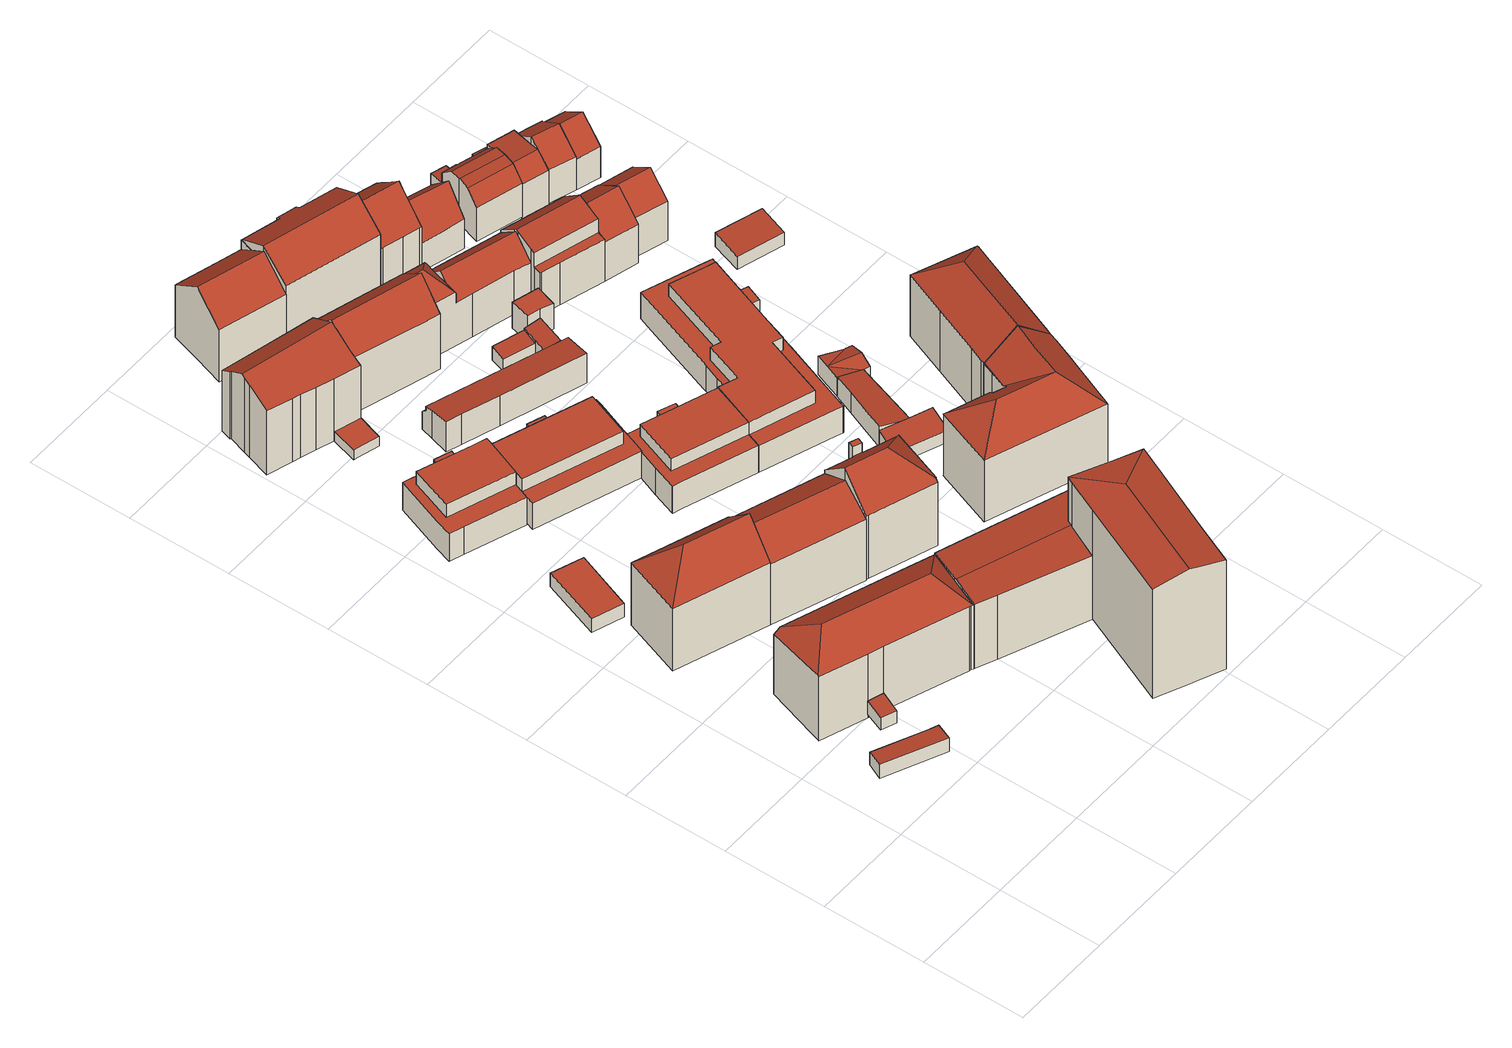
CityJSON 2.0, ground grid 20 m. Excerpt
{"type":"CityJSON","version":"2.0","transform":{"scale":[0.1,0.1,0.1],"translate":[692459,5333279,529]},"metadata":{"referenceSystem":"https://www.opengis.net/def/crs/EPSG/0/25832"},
"CityObjects":{
"building1":{"type":"Building","attributes":{"Gemeindeschluessel":"09162000","HoeheDach":"534.234","HoeheGrund":"531.040","Methode":"1000","NiedrigsteTraufeDesGebaeudes":"533.894","Geometrietyp2DReferenz":"3000","function":"51009_1610","roofType":"1000","measuredHeight":3.19},"geometry":[{"type":"MultiSurface","lod":"2","boundaries":[[[0,1,2,3,4,5]],[[6,3,2,7,8,9]],[[0,5,10,11]],[[11,10,9,8]],[[5,4,3,6,9,10]],[[1,0,11,8,7,2]]],"semantics":{"surfaces":[{"type":"WallSurface"},{"type":"RoofSurface"},{"type":"GroundSurface"}],"values":[0,0,0,0,1,2]}}]},
"building2":{"type":"Building","attributes":{"Gemeindeschluessel":"09162000","HoeheDach":"534.180","HoeheGrund":"531.046","Methode":"1000","NiedrigsteTraufeDesGebaeudes":"533.794","Geometrietyp2DReferenz":"3000","function":"51009_1610","roofType":"1000","measuredHeight":3.13},"geometry":[{"type":"MultiSurface","lod":"2","boundaries":[[[12,13,14,15]],[[16,17,13,12]],[[15,14,18,19]],[[17,18,14,13]],[[19,18,17,16]],[[12,15,19,16]]],"semantics":{"surfaces":[{"type":"WallSurface"},{"type":"RoofSurface"},{"type":"GroundSurface"}],"values":[0,0,0,1,0,2]}}]},
"building3":{"type":"Building","attributes":{"Gemeindeschluessel":"09162000","HoeheDach":"533.229","HoeheGrund":"530.120","Methode":"1000","NiedrigsteTraufeDesGebaeudes":"533.229","Geometrietyp2DReferenz":"3000","function":"51009_1610","roofType":"1000","measuredHeight":3.11},"geometry":[{"type":"MultiSurface","lod":"2","boundaries":[[[20,21,22,23]],[[24,25,20,23]],[[23,22,26,24]],[[24,26,27,25]],[[25,27,21,20]],[[22,21,27,26]]],"semantics":{"surfaces":[{"type":"WallSurface"},{"type":"GroundSurface"},{"type":"RoofSurface"}],"values":[0,1,0,0,0,2]}}]},
"building4":{"type":"Building","attributes":{"Gemeindeschluessel":"09162000","HoeheDach":"548.970","HoeheGrund":"530.250","Methode":"2000","NiedrigsteTraufeDesGebaeudes":"543.897","Geometrietyp2DReferenz":"3000","function":"31001_1000","roofType":"3200","measuredHeight":18.72,"storeysAboveGround":4},"geometry":[{"type":"MultiSurface","lod":"2","boundaries":[[[28,29,30,31]],[[32,33,34,35]],[[33,32,36,37,38,39]],[[39,38,40,41,42,43]],[[44,45,37,36,32,35,28,31,46,47,48,49,50,51,52,53]],[[54,55,56,57,50,49,48,47]],[[46,58,54,47]],[[31,30,58,46]],[[44,41,40,45]],[[58,30,29,34,33,39,43,59,55,54]],[[52,60,42,53]],[[61,62,60,52,51,50,57]],[[44,53,42,41]],[[59,62,61,57,56,55]],[[35,34,29,28]],[[59,43,42,60,62]],[[45,40,38,37]]],"semantics":{"surfaces":[{"type":"WallSurface"},{"type":"RoofSurface"},{"type":"GroundSurface"}],"values":[0,0,0,1,2,0,0,0,0,1,0,0,0,1,0,1,0]}}]},
"building5":{"type":"Building","attributes":{"Gemeindeschluessel":"09162000","HoeheDach":"550.591","HoeheGrund":"530.103","Methode":"1000","NiedrigsteTraufeDesGebaeudes":"544.506","Geometrietyp2DReferenz":"3000","function":"31001_1000","roofType":"3200","measuredHeight":20.49,"storeysAboveGround":5},"geometry":[{"type":"MultiSurface","lod":"2","boundaries":[[[63,64,65,66,67]],[[68,69,70,71]],[[72,66,65,70,69,73,74]],[[71,70,65,64]],[[63,67,75,76]],[[76,75,74,77]],[[67,66,72,75]],[[78,73,69,68]],[[63,76,77,78,68,71,64]],[[72,74,75]],[[77,74,73,78]]],"semantics":{"surfaces":[{"type":"WallSurface"},{"type":"RoofSurface"},{"type":"GroundSurface"}],"values":[0,0,1,0,0,0,1,0,2,1,0]}}]},
"building6":{"type":"Building","attributes":{"Gemeindeschluessel":"09162000","HoeheDach":"539.388","HoeheGrund":"530.050","Methode":"2000","NiedrigsteTraufeDesGebaeudes":"536.400","Geometrietyp2DReferenz":"3000","function":"31001_1000","roofType":"1000","measuredHeight":9.34,"storeysAboveGround":3},"geometry":[{"type":"MultiSurface","lod":"2","boundaries":[[[79,80,81,82,83,84,85]],[[86,87,88,89,90,91,92,93,94,95,96,97,98,99,100,101,102]],[[103,97,96,104]],[[105,81,80,106]],[[91,85,84,92]],[[102,101,100,107,108,109]],[[99,98,110,111,107,100]],[[90,89,112,113,106,80,79]],[[112,89,88,114]],[[115,82,81,105]],[[114,88,87,116]],[[117,86,102,109]],[[118,93,83,82,115]],[[110,98,97,103]],[[104,96,95,119]],[[120,94,93,118]],[[119,95,94,120]],[[116,87,86,117]],[[106,113,112,114,116,117,109,108,107,111,110,103,104,119,120,118,115,105]],[[92,84,83,93]],[[90,79,85,91]]],"semantics":{"surfaces":[{"type":"RoofSurface"},{"type":"WallSurface"},{"type":"GroundSurface"}],"values":[0,0,1,1,1,1,1,1,1,1,1,1,1,1,1,1,1,1,2,1,1]}}]},
"building7":{"type":"Building","attributes":{"Gemeindeschluessel":"09162000","HoeheDach":"548.038","HoeheGrund":"530.080","Methode":"1000","NiedrigsteTraufeDesGebaeudes":"544.231","Geometrietyp2DReferenz":"3000","function":"31001_1000","roofType":"3100","measuredHeight":17.96,"storeysAboveGround":5},"geometry":[{"type":"MultiSurface","lod":"2","boundaries":[[[121,122,123,124]],[[64,123,122,125]],[[126,124,123,64,127,63]],[[128,129,63,127,64,125]],[[130,121,124,126]],[[129,130,126,63]],[[130,129,128,125,122,121]]],"semantics":{"surfaces":[{"type":"RoofSurface"},{"type":"WallSurface"},{"type":"GroundSurface"}],"values":[0,1,1,2,0,1,1]}}]},
"building8":{"type":"Building","attributes":{"Gemeindeschluessel":"09162000","HoeheDach":"547.060","HoeheGrund":"529.512","Methode":"2000","NiedrigsteTraufeDesGebaeudes":"543.634","Geometrietyp2DReferenz":"3000","function":"31001_1000","roofType":"3100","measuredHeight":17.55,"storeysAboveGround":4},"geometry":[{"type":"MultiSurface","lod":"2","boundaries":[[[131,132,133,134,135]],[[136,137,138,139,133,132,140,141]],[[142,140,132,131]],[[143,144,145,146]],[[147,148,149,150]],[[135,134,151,152]],[[146,145,153,154]],[[155,156,157,158]],[[152,151,148,147]],[[159,137,136,160]],[[158,157,144,143]],[[150,149,156,155]],[[144,157,156,149,148,151,134,133,139,161,153,145]],[[154,153,161,162]],[[163,141,140,142]],[[162,164,159,160,165,163,142,131,135,152,147,150,155,158,143,146,154]],[[162,161,139,138,164]],[[136,141,163,165,160]],[[164,138,137,159]]],"semantics":{"surfaces":[{"type":"WallSurface"},{"type":"RoofSurface"},{"type":"GroundSurface"}],"values":[0,1,0,0,0,0,0,0,0,0,0,0,1,0,0,2,0,0,0]}}]},
"building9":{"type":"Building","attributes":{"Gemeindeschluessel":"09162000","HoeheDach":"531.727","HoeheGrund":"529.530","Methode":"1000","NiedrigsteTraufeDesGebaeudes":"531.727","Geometrietyp2DReferenz":"3000","function":"31001_2000","roofType":"1000","measuredHeight":2.2},"geometry":[{"type":"MultiSurface","lod":"2","boundaries":[[[166,167,150,168]],[[150,167,169,147]],[[147,169,170,171]],[[172,171,170,173,166,168]],[[173,170,169,167,166]],[[171,172,168,150,147]]],"semantics":{"surfaces":[{"type":"WallSurface"},{"type":"RoofSurface"},{"type":"GroundSurface"}],"values":[0,0,0,0,1,2]}}]},
"building10":{"type":"Building","attributes":{"Gemeindeschluessel":"09162000","HoeheDach":"539.360","HoeheGrund":"530.420","Methode":"2000","NiedrigsteTraufeDesGebaeudes":"536.530","Geometrietyp2DReferenz":"3000","function":"31001_1000","roofType":"1000","measuredHeight":8.94,"storeysAboveGround":3},"geometry":[{"type":"MultiSurface","lod":"2","boundaries":[[[174,175,176,177]],[[178,179,180,181]],[[182,183,184,185]],[[186,187,188,189]],[[190,191,179,178]],[[189,188,192,193]],[[190,194,195,196,197,191]],[[198,199,195,194,190,178,181,200,201,202,203,186,189,193,204,174,177,205,206]],[[193,192,207,204]],[[195,199,198,206,208,209,210,196]],[[211,184,183,212,213]],[[201,214,213,212,202]],[[212,183,182,187,186,203,202]],[[200,215,214,201]],[[185,184,211,216]],[[181,180,215,200]],[[204,207,175,174]],[[179,191,197,196,210,209,208,217,176,175,207,192,188,187,182,185,216,214,215,180]],[[217,208,206,205,177,176]],[[216,211,213,214]]],"semantics":{"surfaces":[{"type":"WallSurface"},{"type":"GroundSurface"},{"type":"RoofSurface"}],"values":[0,0,0,0,0,0,0,1,0,0,2,0,0,0,0,0,0,2,0,0]}}]},
"building11":{"type":"Building","attributes":{"Gemeindeschluessel":"09162000","HoeheDach":"545.880","HoeheGrund":"530.450","Methode":"2000","NiedrigsteTraufeDesGebaeudes":"545.280","Geometrietyp2DReferenz":"3000","function":"31001_9998","roofType":"1000","measuredHeight":15.43,"storeysAboveGround":5},"geometry":[{"type":"MultiSurface","lod":"2","boundaries":[[[218,219,220,221]],[[222,223,224,225,226,227,228,229,220,219,230]],[[231,232,233,234]],[[235,236,225,224,223,237]],[[238,239,232,231]],[[240,228,227,241]],[[242,236,235,237,243,244,238,231,234,245,246,247,218,221,248,240,241]],[[245,249,250,246]],[[236,242,241,227,226,225]],[[221,220,229,248]],[[244,251,239,238]],[[250,230,219,218,247,246]],[[248,229,228,240]],[[232,239,251,222,230,250,249,233]],[[244,243,237,223,222,251]],[[234,233,249,245]]],"semantics":{"surfaces":[{"type":"WallSurface"},{"type":"RoofSurface"},{"type":"GroundSurface"}],"values":[0,1,0,0,0,0,2,0,0,0,0,0,0,1,0,0]}}]},
"building12":{"type":"Building","attributes":{"Gemeindeschluessel":"09162000","HoeheDach":"557.351","HoeheGrund":"530.840","Methode":"1000","NiedrigsteTraufeDesGebaeudes":"556.054","Geometrietyp2DReferenz":"3000","function":"31001_9998","roofType":"3200","measuredHeight":26.51,"storeysAboveGround":9},"geometry":[{"type":"MultiSurface","lod":"2","boundaries":[[[252,253,254,255]],[[256,257,253,252]],[[258,259,260,261]],[[262,263,264,265,266,267,268,269]],[[270,271,272,273,274,275]],[[276,270,275,254]],[[258,261,264,263,262,269,277,256,252,255,274,273,272]],[[267,278,276,254,253,257,279,268]],[[268,279,257,256,277,269]],[[261,260,265,264]],[[266,265,260,259,271,270,276,278,267]],[[255,254,275,274]],[[272,271,259,258]]],"semantics":{"surfaces":[{"type":"WallSurface"},{"type":"RoofSurface"},{"type":"GroundSurface"}],"values":[0,0,0,0,0,1,2,1,0,0,1,0,0]}}]},
"building13":{"type":"Building","attributes":{"Gemeindeschluessel":"09162000","HoeheDach":"550.820","HoeheGrund":"530.323","Methode":"2000","NiedrigsteTraufeDesGebaeudes":"544.820","Geometrietyp2DReferenz":"3000","function":"31001_1000","roofType":"3200","measuredHeight":20.5,"storeysAboveGround":5},"geometry":[{"type":"MultiSurface","lod":"2","boundaries":[[[280,281,282,283]],[[284,285,281,280]],[[286,287,288,289,290,291]],[[292,293,294,295,296]],[[297,298,288,287]],[[299,300,301,302,303]],[[304,305,306,307]],[[290,289,308,309]],[[299,293,292,310,304,307,284,280,283,297,287,286,311,300]],[[297,283,282,309,308,298]],[[295,294,303,302,312]],[[299,303,294,293]],[[311,313,301,300]],[[314,296,295,312,315,306,305]],[[284,307,306,315,285]],[[312,302,301,313,291,290,309,282,281,285,315]],[[289,288,298,308]],[[310,314,305,304]],[[286,291,313,311]],[[292,296,314,310]]],"semantics":{"surfaces":[{"type":"WallSurface"},{"type":"GroundSurface"},{"type":"RoofSurface"}],"values":[0,0,0,0,0,0,0,0,1,0,2,0,0,2,0,2,2,0,0,0]}}]},
"building14":{"type":"Building","attributes":{"Gemeindeschluessel":"09162000","HoeheDach":"546.574","HoeheGrund":"529.820","Methode":"1000","NiedrigsteTraufeDesGebaeudes":"541.743","Geometrietyp2DReferenz":"3000","function":"31001_1000","roofType":"3100","measuredHeight":16.75,"storeysAboveGround":4},"geometry":[{"type":"MultiSurface","lod":"2","boundaries":[[[316,317,318,319,320,321]],[[322,323,317,316]],[[324,325,326,327,328,329]],[[330,322,316,321]],[[331,332,330,321,320,319,328,327,326]],[[323,333,325,324,329,318,317]],[[319,318,329,328]],[[322,330,332,331,326,325,333,323]]],"semantics":{"surfaces":[{"type":"WallSurface"},{"type":"RoofSurface"},{"type":"GroundSurface"}],"values":[0,1,0,0,2,1,0,0]}}]},
"building15":{"type":"Building","attributes":{"Gemeindeschluessel":"09162000","HoeheDach":"539.373","HoeheGrund":"530.390","Methode":"2000","NiedrigsteTraufeDesGebaeudes":"536.607","Geometrietyp2DReferenz":"3000","function":"31001_1000","roofType":"1000","measuredHeight":8.98,"storeysAboveGround":3},"geometry":[{"type":"MultiSurface","lod":"2","boundaries":[[[334,335,336,337]],[[338,339,340,341]],[[342,334,343,344]],[[337,336,345,346]],[[335,347,345,336]],[[348,344,343,349,350,351]],[[341,340,352,353]],[[334,342,354,355,356,357,347,335]],[[178,358,359,190]],[[349,343,334,337,346,357,356,352,340,339,360,361,362,363,364,359,358,365,366,350]],[[353,352,356,355]],[[367,366,365,368]],[[351,350,366,367]],[[359,364,363,195,369,190]],[[346,345,347,357]],[[368,365,358,178]],[[370,361,360,371]],[[371,360,339,338]],[[355,354,342,344,348,351,367,368,178,190,369,195,372,370,371,338,341,353]],[[362,361,370,372,195,363]]],"semantics":{"surfaces":[{"type":"WallSurface"},{"type":"RoofSurface"},{"type":"GroundSurface"}],"values":[0,0,0,0,1,0,0,0,0,1,0,0,0,0,0,0,0,0,2,0]}}]},
"building16":{"type":"Building","attributes":{"Gemeindeschluessel":"09162000","HoeheDach":"547.563","HoeheGrund":"529.950","Methode":"1000","NiedrigsteTraufeDesGebaeudes":"542.696","Geometrietyp2DReferenz":"3000","function":"31001_9998","roofType":"3100","measuredHeight":17.61,"storeysAboveGround":4},"geometry":[{"type":"MultiSurface","lod":"2","boundaries":[[[373,374,375,376]],[[377,373,376,378,379,380,381]],[[382,383,384,385,386,387]],[[388,374,373,377,381,389]],[[376,375,390,391,392,378]],[[378,392,383,382,387,393,394,379]],[[391,390,375,374,388,389,395,396,397,398,386,385,384]],[[394,393,387,386,398,397]],[[384,383,392,391]],[[389,381,380,395]],[[380,379,394,397,396,395]]],"semantics":{"surfaces":[{"type":"WallSurface"},{"type":"RoofSurface"},{"type":"GroundSurface"}],"values":[0,1,0,0,0,1,2,0,0,0,0]}}]},
"building17":{"type":"Building","attributes":{"Gemeindeschluessel":"09162000","HoeheDach":"537.357","HoeheGrund":"530.353","Methode":"2000","NiedrigsteTraufeDesGebaeudes":"534.389","Geometrietyp2DReferenz":"3000","function":"31001_2000","roofType":"1000","measuredHeight":7},"geometry":[{"type":"MultiSurface","lod":"2","boundaries":[[[399,400,401,402]],[[403,404,405,406,407,408,409]],[[410,409,408,411]],[[412,407,406,413]],[[414,415,413,406,405,416]],[[411,399,402,414,416,417,418,410]],[[417,404,403,418]],[[413,415,401,400,412]],[[418,403,409,410]],[[416,405,404,417]],[[402,401,415,414]],[[411,408,407,412,400,399]]],"semantics":{"surfaces":[{"type":"WallSurface"},{"type":"RoofSurface"},{"type":"GroundSurface"}],"values":[0,1,0,0,0,2,0,1,0,0,0,0]}}]},
"building18":{"type":"Building","attributes":{"Gemeindeschluessel":"09162000","HoeheDach":"533.984","HoeheGrund":"530.230","Methode":"2000","NiedrigsteTraufeDesGebaeudes":"532.865","Geometrietyp2DReferenz":"3000","function":"31001_2000","roofType":"1000","measuredHeight":3.75},"geometry":[{"type":"MultiSurface","lod":"2","boundaries":[[[419,420,421,422]],[[423,424,425,420,419]],[[426,427,428,429,430]],[[431,432,433,434]],[[434,433,424,423]],[[422,421,430,429]],[[432,435,436,427,424,433]],[[428,427,436,437]],[[438,435,432,431]],[[431,434,423,419,422,429,428,437,438]],[[425,426,430,421,420]],[[437,436,435,438]],[[425,424,427,426]]],"semantics":{"surfaces":[{"type":"WallSurface"},{"type":"RoofSurface"},{"type":"GroundSurface"}],"values":[0,0,0,0,0,0,1,0,0,2,1,0,0]}}]},
"building19":{"type":"Building","attributes":{"Gemeindeschluessel":"09162000","HoeheDach":"547.680","HoeheGrund":"529.890","Methode":"2000","NiedrigsteTraufeDesGebaeudes":"543.305","Geometrietyp2DReferenz":"3000","function":"31001_1000","roofType":"3100","measuredHeight":17.79,"storeysAboveGround":4},"geometry":[{"type":"MultiSurface","lod":"2","boundaries":[[[439,440,441,442,443,444,445,446,447,448]],[[449,447,446,450,451,452,453]],[[446,445,444,454,455,450]],[[456,457,458,459,460,452,451,450,455,454,461,462,463,464]],[[465,457,456,464,440,439]],[[466,448,447,449]],[[465,439,448,467,468]],[[457,465,468,458]],[[468,467,448,466,453,452,460,459,458]],[[463,441,440,464]],[[454,444,443,461]],[[449,453,466]],[[463,462,461,443,442,441]]],"semantics":{"surfaces":[{"type":"RoofSurface"},{"type":"WallSurface"},{"type":"GroundSurface"}],"values":[0,1,1,2,1,1,0,1,1,1,1,0,1]}}]},
"building20":{"type":"Building","attributes":{"Gemeindeschluessel":"09162000","HoeheDach":"534.234","HoeheGrund":"530.470","Methode":"1000","NiedrigsteTraufeDesGebaeudes":"533.246","Geometrietyp2DReferenz":"3000","function":"31001_2000","roofType":"2100","measuredHeight":3.76},"geometry":[{"type":"MultiSurface","lod":"2","boundaries":[[[469,470,471,472,473,474,475]],[[476,477,470,469,475,478]],[[479,472,471,480]],[[480,471,470,477]],[[481,473,472,479]],[[475,474,473,481,478]],[[477,476,478,481,479,480]]],"semantics":{"surfaces":[{"type":"RoofSurface"},{"type":"WallSurface"},{"type":"GroundSurface"}],"values":[0,1,1,1,1,1,2]}}]},
"building21":{"type":"Building","attributes":{"Gemeindeschluessel":"09162000","HoeheDach":"546.320","HoeheGrund":"530.119","Methode":"2000","NiedrigsteTraufeDesGebaeudes":"540.121","Geometrietyp2DReferenz":"3000","function":"31001_1000","roofType":"3100","measuredHeight":16.2,"storeysAboveGround":3},"geometry":[{"type":"MultiSurface","lod":"2","boundaries":[[[482,483,484,485]],[[486,487,488]],[[489,490,491,492,493,487,486]],[[494,495,496,488,487,493,497]],[[498,490,489]],[[496,499,500,501,502,503,486,488]],[[489,486,503]],[[493,492,504,497]],[[505,501,500,506]],[[507,499,496,495]],[[502,484,483,508,509,498,489,503]],[[492,491,510,392,504]],[[505,485,484,502,501]],[[511,494,497,504,392]],[[505,506,507,495,494,511,512,513,514,482,485]],[[514,508,483,482]],[[513,509,508,514]],[[513,512,510,491,490,498,509]],[[511,392,510,512]],[[506,500,499,507]]],"semantics":{"surfaces":[{"type":"WallSurface"},{"type":"RoofSurface"},{"type":"GroundSurface"}],"values":[0,0,1,0,0,1,0,1,0,0,1,1,0,0,2,0,0,0,0,0]}}]},
"building22":{"type":"Building","attributes":{"Gemeindeschluessel":"09162000","HoeheDach":"550.005","HoeheGrund":"530.450","Methode":"2000","NiedrigsteTraufeDesGebaeudes":"544.655","Geometrietyp2DReferenz":"3000","function":"31001_9998","roofType":"3200","measuredHeight":19.55,"storeysAboveGround":4},"geometry":[{"type":"MultiSurface","lod":"2","boundaries":[[[515,516,517,518,519,520,521,522]],[[523,524,525]],[[515,522,526,527]],[[528,529,530,531]],[[532,533,516,515,527]],[[525,524,534,535,536,537]],[[538,539,540,541,517,516,533,532]],[[518,517,541,542]],[[543,544,542,541,540,539]],[[545,546,531,530]],[[543,539,538,547]],[[542,544,543,547,548,537,536,535,528,531,546,549,550,521,520,519,518]],[[535,534,529,528]],[[550,526,522,521]],[[523,551,532,527,545,530,529,534,524]],[[552,538,532,551,523,525]],[[545,527,526,550,549,546]],[[548,547,538,552,525,537]]],"semantics":{"surfaces":[{"type":"WallSurface"},{"type":"RoofSurface"},{"type":"GroundSurface"}],"values":[0,1,1,0,1,0,1,0,0,0,0,2,0,0,1,1,0,0]}}]},
"building23":{"type":"Building","attributes":{"Gemeindeschluessel":"09162000","HoeheDach":"536.084","HoeheGrund":"530.084","Methode":"3220","NiedrigsteTraufeDesGebaeudes":"536.084","Geometrietyp2DReferenz":"3000","function":"31001_2000","roofType":"9999","measuredHeight":6},"geometry":[{"type":"MultiSurface","lod":"2","boundaries":[[[553,554,555,556]],[[557,558,559,560]],[[561,557,560,562]],[[558,553,556,559]],[[555,562,560,559,556]],[[553,558,557,561,554]],[[554,561,562,555]]],"semantics":{"surfaces":[{"type":"WallSurface"},{"type":"GroundSurface"},{"type":"RoofSurface"}],"values":[0,0,0,0,1,2,0]}}]},
"building24":{"type":"Building","attributes":{"Gemeindeschluessel":"09162000","HoeheDach":"539.360","HoeheGrund":"530.380","Methode":"2000","NiedrigsteTraufeDesGebaeudes":"536.480","Geometrietyp2DReferenz":"3000","function":"31001_1000","roofType":"1000","measuredHeight":8.98,"storeysAboveGround":3},"geometry":[{"type":"MultiSurface","lod":"2","boundaries":[[[563,564,565,566]],[[567,568,566,565,569,570]],[[571,572,573,563,566,568,567,574,575,576,577,578,579,344,342,580,355,353,581,582,583,584,585,586,587,588,589]],[[590,335,591,592,593,355,580,342]],[[577,576,575,574,594,595,596,597]],[[598,599,600,601,602,603]],[[604,605,606,607,608,609]],[[610,611,612,609,608,607,613,614,615,600,599,598,591,335]],[[582,616,617,583]],[[618,616,582,581,353,619]],[[573,620,564,563]],[[621,610,335,590]],[[621,622,623,612,611,610]],[[624,625,597,596,595,594,570,569,565,564,620,626,627,628,629,630,631,632,633,617,616,618,619,593,592,603,602,601,634,635,636,606,605,604,623,622,621,590,637]],[[572,626,620,573]],[[634,615,614,635]],[[572,571,589,628,627,626]],[[567,570,594,574]],[[592,591,598,603]],[[613,607,606,636,635,614]],[[577,597,625,578]],[[579,578,625,624,637,344]],[[633,632,631,630,587,586,585,584]],[[604,609,612,623]],[[629,628,589,588,587,630]],[[344,637,590,342]],[[355,593,619,353]],[[583,617,633,584]],[[601,600,615,634]]],"semantics":{"surfaces":[{"type":"WallSurface"},{"type":"GroundSurface"},{"type":"RoofSurface"}],"values":[0,0,1,0,0,0,0,2,0,0,0,0,0,2,0,0,0,0,0,0,0,0,0,0,0,0,0,0,0]}}]},
"building25":{"type":"Building","attributes":{"Gemeindeschluessel":"09162000","HoeheDach":"535.076","HoeheGrund":"530.420","Methode":"1000","NiedrigsteTraufeDesGebaeudes":"533.907","Geometrietyp2DReferenz":"3000","function":"31001_2000","roofType":"2100","measuredHeight":4.66},"geometry":[{"type":"MultiSurface","lod":"2","boundaries":[[[638,639,640,641]],[[642,643,644,645]],[[646,647,643,642,648,649]],[[650,651,652,653,645,644]],[[641,640,654,655]],[[656,654,640,639,657,651,650,644,643,647,646]],[[638,658,652,651,657,639]],[[659,655,654,656,646,649]],[[658,638,641,655,659,649,648,642,645,653,652]]],"semantics":{"surfaces":[{"type":"WallSurface"},{"type":"RoofSurface"},{"type":"GroundSurface"}],"values":[0,0,0,0,0,1,0,0,2]}}]},
"building26":{"type":"Building","attributes":{"Gemeindeschluessel":"09162000","HoeheDach":"545.880","HoeheGrund":"529.990","Methode":"2000","NiedrigsteTraufeDesGebaeudes":"540.064","Geometrietyp2DReferenz":"3000","function":"31001_1000","roofType":"3100","measuredHeight":15.89,"storeysAboveGround":3},"geometry":[{"type":"MultiSurface","lod":"2","boundaries":[[[660,661,662,663]],[[664,665,666,667]],[[664,668,669,670,665]],[[671,672,673,674]],[[675,676,677,678]],[[679,680,667,666]],[[664,667,680,681,660,663,673,672,682,675,678,668]],[[671,674,683,670,669,677,676,684]],[[678,677,669,668]],[[680,679,685,681]],[[674,673,663,662,683]],[[679,666,665,670,683,662,661,685]],[[682,684,676,675]],[[672,671,684,682]],[[681,685,661,660]]],"semantics":{"surfaces":[{"type":"WallSurface"},{"type":"GroundSurface"},{"type":"RoofSurface"}],"values":[0,0,0,0,0,0,1,2,0,0,0,2,0,0,0]}}]},
"building27":{"type":"Building","attributes":{"Gemeindeschluessel":"09162000","HoeheDach":"534.710","HoeheGrund":"530.450","Methode":"2000","NiedrigsteTraufeDesGebaeudes":"533.836","Geometrietyp2DReferenz":"3000","function":"31001_2000","roofType":"3100","measuredHeight":4.26},"geometry":[{"type":"MultiSurface","lod":"2","boundaries":[[[686,687,688,689,690,691]],[[686,691,692,693]],[[694,695,693,692,696,697,698,699]],[[698,700,701,702,703,704,705,699]],[[706,690,689,707,708,701]],[[696,692,691,690,706,701]],[[708,707,689,688,709,710,703,702]],[[708,702,701]],[[687,686,693,695,694,699,705,704,703,710,709,688]],[[697,696,701,700,698]]],"semantics":{"surfaces":[{"type":"WallSurface"},{"type":"RoofSurface"},{"type":"GroundSurface"}],"values":[0,0,0,0,1,1,0,1,2,1]}}]},
"building28":{"type":"Building","attributes":{"Gemeindeschluessel":"09162000","HoeheDach":"544.610","HoeheGrund":"530.188","Methode":"2000","NiedrigsteTraufeDesGebaeudes":"540.030","Geometrietyp2DReferenz":"3000","function":"31001_1000","roofType":"3100","measuredHeight":14.42,"storeysAboveGround":4},"geometry":[{"type":"MultiSurface","lod":"2","boundaries":[[[711,712,713,714,715,716,717,718,719]],[[720,721,722,723,724,725,726,727,728,729,730,731,732,733,734,735]],[[720,714,713,721]],[[733,736,737,734]],[[725,738,739,726]],[[731,730,717,716,740]],[[739,738,741,742,743,744,745]],[[723,722,712,711,743,742]],[[723,742,741,724]],[[732,746,736,733]],[[731,740,746,732]],[[721,713,712,722]],[[726,739,745,727]],[[720,735,747,715,714]],[[715,747,737,736,746,740,716]],[[729,718,717,730]],[[743,711,719,744]],[[729,728,744,719,718]],[[734,737,747,735]],[[724,741,738,725]],[[727,745,744,728]]],"semantics":{"surfaces":[{"type":"RoofSurface"},{"type":"GroundSurface"},{"type":"WallSurface"}],"values":[0,1,2,2,2,2,0,2,2,2,2,2,2,2,0,2,2,2,2,2,2]}}]},
"building29":{"type":"Building","attributes":{"Gemeindeschluessel":"09162000","HoeheDach":"541.606","HoeheGrund":"529.950","Methode":"1000","NiedrigsteTraufeDesGebaeudes":"536.482","Geometrietyp2DReferenz":"3000","function":"31001_1000","roofType":"3100","measuredHeight":11.66,"storeysAboveGround":2},"geometry":[{"type":"MultiSurface","lod":"2","boundaries":[[[668,748,749,750]],[[751,752,753,754,755,756]],[[753,757,758,759,760,749,748,761,754]],[[760,759,762,763,750,749]],[[764,765,766,767,768,667,769,770,664,668,750,763,762]],[[765,764,762,759,758,757]],[[768,767,752,751,756,667]],[[752,767,766,765,757,753]],[[756,755,754,761,664,770,769,667]],[[664,761,748,668]]],"semantics":{"surfaces":[{"type":"WallSurface"},{"type":"RoofSurface"},{"type":"GroundSurface"}],"values":[0,1,1,0,2,0,0,0,0,0]}}]},
"building30":{"type":"Building","attributes":{"Gemeindeschluessel":"09162000","HoeheDach":"536.293","HoeheGrund":"530.293","Methode":"3220","NiedrigsteTraufeDesGebaeudes":"536.293","Geometrietyp2DReferenz":"3000","function":"31001_2000","roofType":"9999","measuredHeight":6},"geometry":[{"type":"MultiSurface","lod":"2","boundaries":[[[771,772,773,774,775]],[[776,777,774,773]],[[778,779,772,771]],[[780,778,771,775]],[[780,777,776,779,778]],[[777,780,775,774]],[[779,776,773,772]]],"semantics":{"surfaces":[{"type":"GroundSurface"},{"type":"WallSurface"},{"type":"RoofSurface"}],"values":[0,1,1,1,2,1,1]}}]},
"building31":{"type":"Building","attributes":{"Gemeindeschluessel":"09162000","HoeheDach":"550.120","HoeheGrund":"530.520","Methode":"1000","NiedrigsteTraufeDesGebaeudes":"544.497","Geometrietyp2DReferenz":"3000","function":"31001_9998","roofType":"3200","measuredHeight":19.6,"storeysAboveGround":4},"geometry":[{"type":"MultiSurface","lod":"2","boundaries":[[[781,782,783,784,785,786]],[[787,788,789,518,519,790,521,520,791,792,793,785,784,783]],[[790,519,518,517,794,795,796,521]],[[789,788,787,783,782,797,798,799]],[[517,799,798,797,782,781,800,794]],[[789,799,517,518]],[[793,801,786,785]],[[791,802,803,792]],[[796,804,802,791,520,521]],[[792,803,801,793]],[[795,794,800,786,801,803,802,804,796]],[[800,781,786]]],"semantics":{"surfaces":[{"type":"WallSurface"},{"type":"GroundSurface"},{"type":"RoofSurface"}],"values":[0,1,0,0,2,0,0,0,0,0,2,2]}}]},
"building32":{"type":"Building","attributes":{"Gemeindeschluessel":"09162000","HoeheDach":"543.534","HoeheGrund":"530.188","Methode":"1000","NiedrigsteTraufeDesGebaeudes":"539.216","Geometrietyp2DReferenz":"3000","function":"31001_1000","roofType":"3100","measuredHeight":13.35,"storeysAboveGround":3},"geometry":[{"type":"MultiSurface","lod":"2","boundaries":[[[805,806,807,808]],[[722,721,720,735,734,809,810,811,805,808,724,723]],[[809,812,813,810]],[[735,814,815,734]],[[722,816,817,818,721]],[[807,806,819,820,817,816,821,822]],[[811,819,806,805]],[[723,821,816,722]],[[810,813,820,819,811]],[[721,818,823,720]],[[720,823,814,735]],[[808,807,822,724]],[[724,822,821,723]],[[820,813,812,815,814,823,818,817]],[[734,815,812,809]]],"semantics":{"surfaces":[{"type":"WallSurface"},{"type":"GroundSurface"},{"type":"RoofSurface"}],"values":[0,1,0,0,0,2,0,0,0,0,0,0,0,2,0]}}]},
"building33":{"type":"Building","attributes":{"Gemeindeschluessel":"09162000","HoeheDach":"540.590","HoeheGrund":"530.060","Methode":"2000","NiedrigsteTraufeDesGebaeudes":"535.185","Geometrietyp2DReferenz":"3000","function":"31001_1000","roofType":"3100","measuredHeight":10.53,"storeysAboveGround":2},"geometry":[{"type":"MultiSurface","lod":"2","boundaries":[[[824,825,826,827,828,829]],[[830,831,832,833]],[[834,835,836,837,838,839,840]],[[841,842,835,834]],[[824,830,833,843,841,834,840,825]],[[837,836,844,829,828]],[[840,839,826,825]],[[838,837,828,827]],[[839,838,827,826]],[[836,835,842,845,846,844]],[[841,843,847,848,845,842]],[[831,846,845,848]],[[833,832,847,843]],[[848,847,832,831]],[[830,824,829,844,846,831]]],"semantics":{"surfaces":[{"type":"WallSurface"},{"type":"GroundSurface"},{"type":"RoofSurface"}],"values":[0,0,0,0,1,2,0,2,2,2,0,0,0,2,0]}}]},
"building34":{"type":"Building","attributes":{"Gemeindeschluessel":"09162000","HoeheDach":"542.968","HoeheGrund":"530.110","Methode":"1000","NiedrigsteTraufeDesGebaeudes":"539.127","Geometrietyp2DReferenz":"3000","function":"31001_1000","roofType":"3100","measuredHeight":12.86,"storeysAboveGround":3},"geometry":[{"type":"MultiSurface","lod":"2","boundaries":[[[849,850,851,852]],[[853,854,855,856]],[[857,849,852,858,859]],[[856,855,860,861]],[[862,857,859,860,855,854]],[[863,864,853,856,861,865,866,851,850]],[[862,864,863,850,849,857]],[[864,862,854,853]],[[860,859,858,852,851,866,865,861]]],"semantics":{"surfaces":[{"type":"WallSurface"},{"type":"RoofSurface"},{"type":"GroundSurface"}],"values":[0,0,1,0,1,2,0,0,0]}}]},
"building35":{"type":"Building","attributes":{"Gemeindeschluessel":"09162000","HoeheDach":"540.006","HoeheGrund":"529.670","Methode":"2000","NiedrigsteTraufeDesGebaeudes":"533.296","Geometrietyp2DReferenz":"3000","function":"31001_1000","roofType":"3100","measuredHeight":10.34,"storeysAboveGround":3},"geometry":[{"type":"MultiSurface","lod":"2","boundaries":[[[867,868,869,870]],[[871,872,873,874]],[[868,875,876,877]],[[878,877,876,879,880]],[[881,871,874,882]],[[883,884,885,886]],[[870,869,887,888]],[[886,885,877,878]],[[877,885,884,889,890,891,887,869,868]],[[872,879,876,875,873]],[[874,873,875,868,867,892,882]],[[871,881,893,880,879,872]],[[894,889,884,883]],[[886,878,880,893,881,882,892,867,870,888,895,896,894,883]],[[891,890,896,895,888,887]],[[896,890,889,894]]],"semantics":{"surfaces":[{"type":"WallSurface"},{"type":"RoofSurface"},{"type":"GroundSurface"}],"values":[0,1,0,0,0,0,0,0,1,1,0,0,0,2,0,0]}}]},
"building36":{"type":"Building","attributes":{"Gemeindeschluessel":"09162000","HoeheDach":"533.518","HoeheGrund":"530.268","Methode":"2000","NiedrigsteTraufeDesGebaeudes":"533.222","Geometrietyp2DReferenz":"3000","function":"51009_1610","roofType":"1000","measuredHeight":3.25},"geometry":[{"type":"MultiSurface","lod":"2","boundaries":[[[897,898,899,900]],[[901,897,900,902]],[[903,899,898,904]],[[900,899,903,902]],[[901,904,898,897]],[[902,903,904,901]]],"semantics":{"surfaces":[{"type":"WallSurface"},{"type":"GroundSurface"},{"type":"RoofSurface"}],"values":[0,1,2,0,0,0]}}]},
"building37":{"type":"Building","attributes":{"Gemeindeschluessel":"09162000","HoeheDach":"541.363","HoeheGrund":"529.980","Methode":"1000","NiedrigsteTraufeDesGebaeudes":"537.662","Geometrietyp2DReferenz":"3000","function":"31001_1000","roofType":"3100","measuredHeight":11.38,"storeysAboveGround":2},"geometry":[{"type":"MultiSurface","lod":"2","boundaries":[[[905,906,907,908,909,910]],[[911,912,913,914]],[[915,916,912,911]],[[917,918,906,905,910,919,913]],[[920,921,915,911,914,922,909,908,907]],[[922,919,910,909]],[[916,915,921,920,907,906,918,917]],[[916,917,913,912]],[[914,913,919,922]]],"semantics":{"surfaces":[{"type":"WallSurface"},{"type":"RoofSurface"},{"type":"GroundSurface"}],"values":[0,0,0,1,2,0,0,1,0]}}]},
"building38":{"type":"Building","attributes":{"Gemeindeschluessel":"09162000","HoeheDach":"541.074","HoeheGrund":"529.970","Methode":"1000","NiedrigsteTraufeDesGebaeudes":"537.127","Geometrietyp2DReferenz":"3000","function":"31001_1000","roofType":"3100","measuredHeight":11.1,"storeysAboveGround":2},"geometry":[{"type":"MultiSurface","lod":"2","boundaries":[[[923,924,925,926,927,928]],[[907,929,930,931]],[[926,925,924,915,932,907,931]],[[931,930,927,926]],[[928,927,930,929,933]],[[923,928,933,934]],[[934,933,929,907,932,915]],[[924,923,934,915]]],"semantics":{"surfaces":[{"type":"WallSurface"},{"type":"GroundSurface"},{"type":"RoofSurface"}],"values":[0,0,1,0,2,2,0,0]}}]}
},
"vertices":[
[181,242,20],[195,273,20],[195,274,20],[195,274,49],[195,273,49],[181,242,52],[174,283,49],[174,283,20],[81,325,20],[81,325,49],[67,294,52],[67,294,20],
[152,358,20],[152,358,48],[166,395,52],[166,395,20],[180,347,20],[180,347,48],[195,385,52],[195,385,20],
[147,952,11],[147,952,42],[106,839,42],[106,839,11],[47,859,11],[87,973,11],[47,859,42],[87,973,42],
[347,330,12],[347,330,160],[195,385,160],[195,385,12],[355,327,12],[355,327,160],[351,329,160],[351,329,12],[355,328,12],[368,359,12],[368,359,160],[355,328,160],[379,384,160],[394,418,160],[405,444,160],[339,400,200],[394,418,12],[379,384,12],[166,395,12],[79,426,12],[80,428,12],[85,445,12],[117,546,12],[128,543,12],[357,461,12],[405,444,12],[79,426,160],[80,428,161],[85,445,159],[117,546,149],[166,395,160],[144,470,200],[357,461,160],[128,543,159],[128,543,160],
[234,643,11],[274,756,11],[274,756,156],[254,700,216],[234,643,155],[273,758,11],[273,758,155],[274,757,155],[274,757,11],[136,742,216],[100,819,155],[99,819,155],[59,705,155],[59,705,11],[99,819,11],[100,819,11],
[183,1117,104],[210,1189,104],[213,1198,104],[200,1203,104],[187,1207,104],[87,1243,104],[58,1161,104],[59,1126,74],[172,1086,74],[177,1099,74],[182,1114,74],[183,1117,74],[58,1161,74],[87,1243,74],[187,1207,74],[193,1222,74],[174,1229,74],[179,1243,74],[147,1254,74],[142,1240,74],[92,1258,74],[77,1263,74],[43,1167,74],[32,1135,74],[147,1254,10],[179,1243,10],[213,1198,10],[210,1189,10],[77,1263,10],[43,1167,10],[32,1135,10],[142,1240,10],[92,1258,10],[182,1114,10],[183,1117,10],[177,1099,10],[200,1203,10],[172,1086,10],[59,1126,10],[187,1207,10],[174,1229,10],[193,1222,10],
[425,639,190],[445,696,152],[274,756,152],[254,700,190],[445,696,11],[234,643,152],[254,700,11],[425,639,11],[405,582,11],[405,582,152],
[207,1506,5],[207,1506,180],[207,1506,181],[202,1490,174],[202,1490,5],[42,1600,146],[36,1579,161],[38,1578,161],[29,1549,181],[222,1555,147],[134,1577,146],[222,1555,5],[57,1470,5],[57,1470,151],[9,1485,153],[9,1485,5],[184,1430,5],[184,1430,148],[134,1445,149],[134,1445,5],[191,1456,159],[191,1456,5],[23,1530,172],[23,1530,5],[100,1456,5],[100,1456,150],[73,1465,151],[73,1465,5],[36,1579,5],[42,1600,5],[27,1543,178],[27,1543,5],[134,1577,5],[38,1578,5],[102,1585,5],
[120,1395,27],[134,1445,27],[120,1395,5],[184,1430,27],[169,1381,27],[169,1381,5],[128,1393,5],[128,1393,27],
[331,1172,14],[331,1172,75],[326,1158,75],[326,1158,14],[362,1002,14],[362,1002,75],[166,1070,75],[166,1070,14],[208,1185,75],[208,1185,104],[389,1121,104],[389,1121,75],[210,1189,14],[210,1189,75],[213,1198,75],[213,1198,14],[364,1001,14],[364,1001,75],[294,1170,75],[294,1170,14],[374,1029,14],[379,1043,14],[379,1043,75],[374,1029,75],[405,1116,14],[382,1053,14],[172,1086,14],[177,1099,14],[182,1114,14],[208,1185,14],[299,1184,14],[394,1135,14],[409,1129,14],[299,1184,75],[409,1129,75],[405,1116,75],[382,1053,75],[358,1035,104],[182,1114,104],[177,1099,104],[177,1099,75],[172,1086,75],[358,1035,75],[394,1135,75],
[379,384,15],[379,384,168],[394,418,165],[394,418,15],[583,306,169],[587,315,168],[658,282,169],[658,281,169],[666,300,167],[684,345,163],[445,430,163],[405,444,163],[377,379,169],[392,308,15],[392,308,164],[354,324,164],[354,324,15],[658,282,15],[658,281,15],[587,315,15],[554,241,15],[554,241,163],[445,430,15],[684,345,15],[666,300,15],[583,306,15],[581,303,15],[355,327,15],[368,359,15],[377,379,15],[405,444,15],[355,327,164],[368,359,167],[581,303,168],
[581,303,18],[581,303,271],[587,315,271],[587,315,18],[554,241,18],[554,241,271],[684,200,18],[684,200,271],[630,81,271],[630,81,18],[535,30,18],[547,25,18],[596,4,18],[596,4,271],[547,25,281],[535,30,284],[473,57,271],[473,57,18],[709,258,271],[709,257,271],[709,257,18],[709,258,18],[658,281,18],[658,281,271],[621,225,284],[474,59,18],[535,31,284],[474,59,271],
[450,694,13],[450,694,160],[496,678,160],[496,678,13],[445,696,13],[445,696,160],[513,672,13],[518,685,13],[518,685,180],[514,674,180],[514,674,158],[513,672,160],[534,537,13],[537,546,13],[537,546,164],[536,542,164],[534,537,159],[501,691,13],[501,691,180],[541,545,13],[577,649,13],[577,649,160],[577,649,161],[541,545,160],[405,582,13],[405,582,159],[425,639,217],[425,639,13],[497,680,180],[497,680,158],[409,581,13],[518,670,13],[502,613,218],[518,670,160],[409,581,159],[425,640,218],
[123,1668,128],[141,1726,176],[158,1784,129],[158,1784,8],[141,1726,8],[123,1668,8],[250,1631,128],[268,1689,176],[237,1762,128],[286,1749,127],[286,1749,8],[237,1762,8],[161,1783,8],[161,1783,129],[250,1631,8],[286,1748,8],[268,1689,8],[286,1748,128],
[496,889,76],[496,889,104],[357,938,104],[357,938,76],[479,1023,14],[479,1023,76],[474,1010,76],[474,1010,14],[496,889,14],[486,861,76],[486,861,14],[387,1023,104],[387,1023,76],[526,974,104],[347,910,14],[347,910,76],[331,915,76],[331,915,14],[532,989,76],[532,989,14],[526,974,14],[528,980,14],[528,980,76],[526,974,76],[362,1002,76],[364,1001,76],[447,1035,76],[442,1021,76],[392,1038,76],[379,1043,76],[373,1028,76],[347,961,76],[332,917,76],[332,917,14],[347,961,14],[373,1028,14],[442,1021,14],[447,1035,14],[392,1038,14],
[359,1405,137],[359,1405,10],[367,1429,10],[367,1429,161],[327,1414,137],[376,1456,186],[206,1505,186],[202,1490,171],[191,1456,139],[223,1555,138],[392,1506,138],[392,1506,10],[223,1555,10],[222,1555,10],[222,1555,138],[327,1414,10],[191,1456,10],[376,1456,10],[380,1470,10],[380,1470,172],[209,1513,178],[207,1506,185],[202,1490,10],[206,1505,10],[207,1506,10],[209,1513,10],
[234,1345,14],[234,1345,54],[332,1313,54],[332,1313,14],[246,1274,84],[315,1251,83],[474,1198,83],[490,1248,75],[231,1335,75],[227,1319,78],[217,1283,84],[217,1283,14],[227,1319,14],[231,1335,64],[490,1248,64],[493,1258,14],[493,1258,54],[474,1198,14],[315,1251,14],[246,1274,14],
[415,1321,12],[415,1321,39],[424,1350,43],[424,1350,12],[474,1302,12],[474,1302,46],[474,1302,39],[484,1332,43],[484,1332,46],[484,1332,12],[429,1349,12],[429,1349,43],[496,1267,12],[496,1267,50],[466,1277,46],[466,1277,12],[515,1323,50],[491,1330,47],[491,1330,12],[515,1323,12],
[451,1641,187],[470,1699,149],[399,1719,148],[399,1720,148],[401,1727,143],[363,1737,143],[361,1731,148],[360,1729,149],[287,1748,149],[268,1691,187],[287,1748,148],[360,1729,9],[287,1748,9],[286,1749,9],[286,1749,148],[363,1737,9],[361,1731,9],[451,1641,9],[432,1581,9],[250,1631,9],[266,1685,9],[268,1691,9],[401,1727,9],[399,1720,9],[399,1719,9],[470,1699,9],[432,1581,148],[268,1691,148],[266,1685,183],[250,1631,148],
[651,690,43],[723,662,43],[740,706,52],[701,721,52],[648,743,52],[630,698,43],[630,698,42],[651,690,15],[723,662,15],[630,698,15],[701,721,15],[740,706,15],[648,743,15],
[579,1452,11],[579,1452,112],[569,1416,146],[569,1416,11],[421,1439,133],[414,1415,133],[414,1415,111],[430,1471,133],[437,1493,133],[435,1494,136],[393,1465,173],[413,1416,135],[367,1429,11],[445,1406,11],[445,1406,111],[367,1429,135],[437,1493,112],[525,1384,112],[556,1374,111],[566,1408,144],[568,1413,149],[426,1455,149],[380,1468,173],[566,1408,11],[556,1374,11],[525,1384,11],[547,1461,112],[468,1484,112],[392,1506,136],[380,1470,11],[392,1506,11],[468,1484,11],[547,1461,11],
[789,640,157],[847,617,210],[904,595,157],[904,595,15],[847,617,15],[789,640,15],[788,640,15],[788,640,157],[697,545,210],[660,623,157],[619,509,157],[780,618,157],[767,585,157],[743,593,15],[743,593,157],[739,583,167],[739,583,15],[803,507,210],[825,564,210],[661,623,157],[661,623,15],[660,623,15],[619,509,15],[838,429,157],[875,520,157],[884,542,157],[898,578,157],[898,578,15],[875,520,15],[884,542,15],[763,574,167],[763,574,15],[838,429,15],[722,471,15],[767,585,15],[780,618,15],[744,528,210],[722,471,157],
[538,1314,71],[515,1323,71],[515,1323,11],[538,1314,11],[500,1368,71],[550,1354,71],[550,1354,11],[500,1368,11],[491,1330,71],[491,1330,11],
[742,1056,14],[742,1056,75],[728,1061,75],[728,1061,14],[704,992,14],[706,997,14],[706,997,75],[704,992,75],[756,1141,14],[740,1093,14],[754,1088,14],[692,959,14],[691,954,14],[648,835,14],[638,807,14],[637,807,14],[625,812,14],[527,975,14],[555,981,14],[556,981,14],[564,1004,14],[576,1037,14],[578,1042,14],[628,1186,14],[639,1216,14],[753,1175,14],[767,1170,14],[496,889,75],[527,975,104],[527,975,75],[528,980,75],[692,959,75],[691,954,75],[648,835,75],[638,807,75],[563,962,104],[568,976,104],[589,1038,104],[589,1038,75],[568,976,75],[563,962,75],[677,959,75],[692,1002,75],[743,1145,75],[743,1145,104],[692,1002,104],[677,959,104],[616,847,104],[646,933,104],[658,966,104],[723,1152,104],[659,1175,104],[609,1031,104],[556,981,75],[564,1004,75],[555,981,75],[532,989,75],[754,1088,75],[616,847,75],[646,933,75],[658,966,75],[625,812,75],[637,807,75],[740,1093,75],[756,1141,75],[767,1170,75],[753,1175,75],[639,1216,75],[628,1186,75],[578,1042,75],[576,1037,75],[609,1031,75],[659,1175,75],[723,1152,75],[486,861,75],
[738,836,14],[738,836,49],[729,808,49],[729,808,14],[680,825,14],[680,825,60],[695,864,59],[695,864,14],[648,743,61],[662,779,60],[662,779,14],[648,743,14],[710,858,56],[741,847,49],[741,847,14],[710,858,14],[701,721,49],[701,721,14],[650,742,60],[741,846,49],[741,846,14],[650,742,14],
[436,1580,10],[436,1580,113],[432,1581,113],[432,1581,10],[524,1607,10],[524,1607,159],[511,1559,113],[511,1559,10],[528,1622,10],[528,1622,164],[527,1617,169],[475,1696,112],[475,1696,10],[470,1699,10],[470,1699,111],[540,1663,10],[540,1663,125],[536,1650,137],[536,1650,10],[507,1560,113],[507,1560,10],[476,1569,10],[543,1674,10],[451,1639,169],[543,1674,114],[476,1569,112],
[753,842,15],[763,867,15],[773,893,15],[773,893,48],[763,867,57],[753,842,49],[741,847,48],[741,847,15],[718,855,15],[740,847,15],[740,847,48],[718,855,53],[695,864,57],[695,864,15],[695,865,57],[705,891,57],[714,917,57],[714,917,15],[705,891,15],[695,865,15],[751,872,57],[761,898,48],[760,898,48],[761,898,15],[760,898,15],
[675,1330,142],[677,1337,144],[685,1366,153],[687,1373,155],[688,1376,156],[567,1411,156],[566,1408,155],[556,1374,145],[553,1365,142],[687,1373,12],[685,1366,12],[677,1337,12],[675,1329,12],[670,1313,12],[585,1338,12],[551,1348,12],[549,1349,12],[553,1365,12],[556,1374,12],[566,1408,12],[569,1416,12],[579,1452,12],[628,1438,12],[700,1417,12],[690,1381,12],[628,1438,117],[700,1417,117],[585,1338,110],[551,1348,110],[569,1416,151],[670,1313,110],[675,1329,110],[675,1330,110],[553,1365,110],[549,1349,110],[579,1452,118],[690,1381,152],
[528,1622,108],[536,1651,77],[536,1651,10],[552,1547,76],[592,1536,78],[607,1579,126],[524,1606,126],[511,1560,76],[511,1559,75],[608,1581,124],[615,1603,100],[622,1623,77],[621,1624,77],[524,1607,125],[622,1623,10],[621,1624,10],[615,1603,10],[608,1581,10],[607,1579,10],[592,1536,10],[552,1547,10],[511,1560,10],[524,1606,10],
[575,1650,13],[540,1663,13],[543,1674,13],[545,1683,13],[580,1671,13],[543,1674,73],[545,1683,73],[575,1650,73],[540,1663,73],[580,1671,73],
[987,806,156],[988,805,155],[988,805,15],[987,806,15],[871,852,15],[871,852,156],[980,786,15],[919,631,15],[908,604,15],[834,622,15],[792,649,15],[803,676,15],[838,767,15],[847,617,211],[834,622,199],[788,640,156],[980,786,155],[919,631,156],[908,604,156],[906,770,211],[838,767,156],[792,649,156],[803,676,156],[789,640,156],
[739,1308,12],[739,1308,114],[735,1295,102],[735,1295,12],[765,1398,12],[752,1352,12],[750,1345,12],[765,1398,102],[752,1352,140],[690,1381,132],[700,1417,102],[677,1337,122],[685,1365,145],[685,1366,145],[750,1345,144],[750,1346,145],[675,1329,115],[670,1313,102],[687,1373,139],
[630,1575,11],[616,1529,11],[616,1529,89],[623,1553,114],[630,1574,116],[630,1575,116],[643,1620,11],[643,1620,67],[651,1649,62],[651,1649,11],[729,1595,11],[729,1595,90],[722,1570,114],[716,1549,116],[710,1528,114],[703,1504,89],[703,1504,11],[671,1612,11],[671,1612,89],[680,1640,11],[636,1595,114],[671,1613,89],[643,1620,89],[680,1640,62],[671,1613,67],
[830,1380,101],[830,1380,11],[765,1398,11],[765,1398,101],[739,1308,11],[739,1308,102],[750,1345,133],[750,1345,11],[817,1334,140],[762,1388,110],[752,1353,140],[752,1352,139],[752,1352,11],[804,1289,101],[817,1334,11],[804,1289,11],[752,1353,11],[762,1388,11],
[729,1595,7],[729,1595,43],[733,1610,43],[733,1610,7],[753,1490,86],[761,1518,110],[711,1532,110],[703,1504,86],[729,1595,99],[780,1580,99],[780,1580,43],[780,1580,7],[766,1535,107],[766,1535,7],[753,1490,7],[703,1504,7],[785,1595,7],[785,1595,43],[781,1580,43],[781,1580,7],[739,1633,43],[739,1633,7],[757,1603,43],[764,1625,43],[740,1633,43],[711,1532,7],[761,1518,7],[757,1603,7],[740,1633,7],[764,1625,7],
[838,1220,13],[838,1220,45],[926,1193,45],[926,1193,13],[819,1161,13],[908,1134,13],[908,1134,42],[819,1161,42],
[820,1568,87],[832,1564,87],[832,1564,10],[820,1568,10],[781,1580,10],[781,1580,87],[753,1490,10],[753,1490,87],[766,1535,124],[766,1535,10],[803,1473,10],[803,1473,87],[817,1518,124],[831,1564,87],[780,1580,87],[831,1564,10],[817,1518,10],[780,1580,10],
[849,1459,81],[849,1459,10],[862,1505,10],[875,1548,10],[875,1548,83],[862,1505,121],[832,1564,82],[876,1551,81],[876,1551,10],[817,1519,10],[817,1519,121],[803,1473,81]
]}
